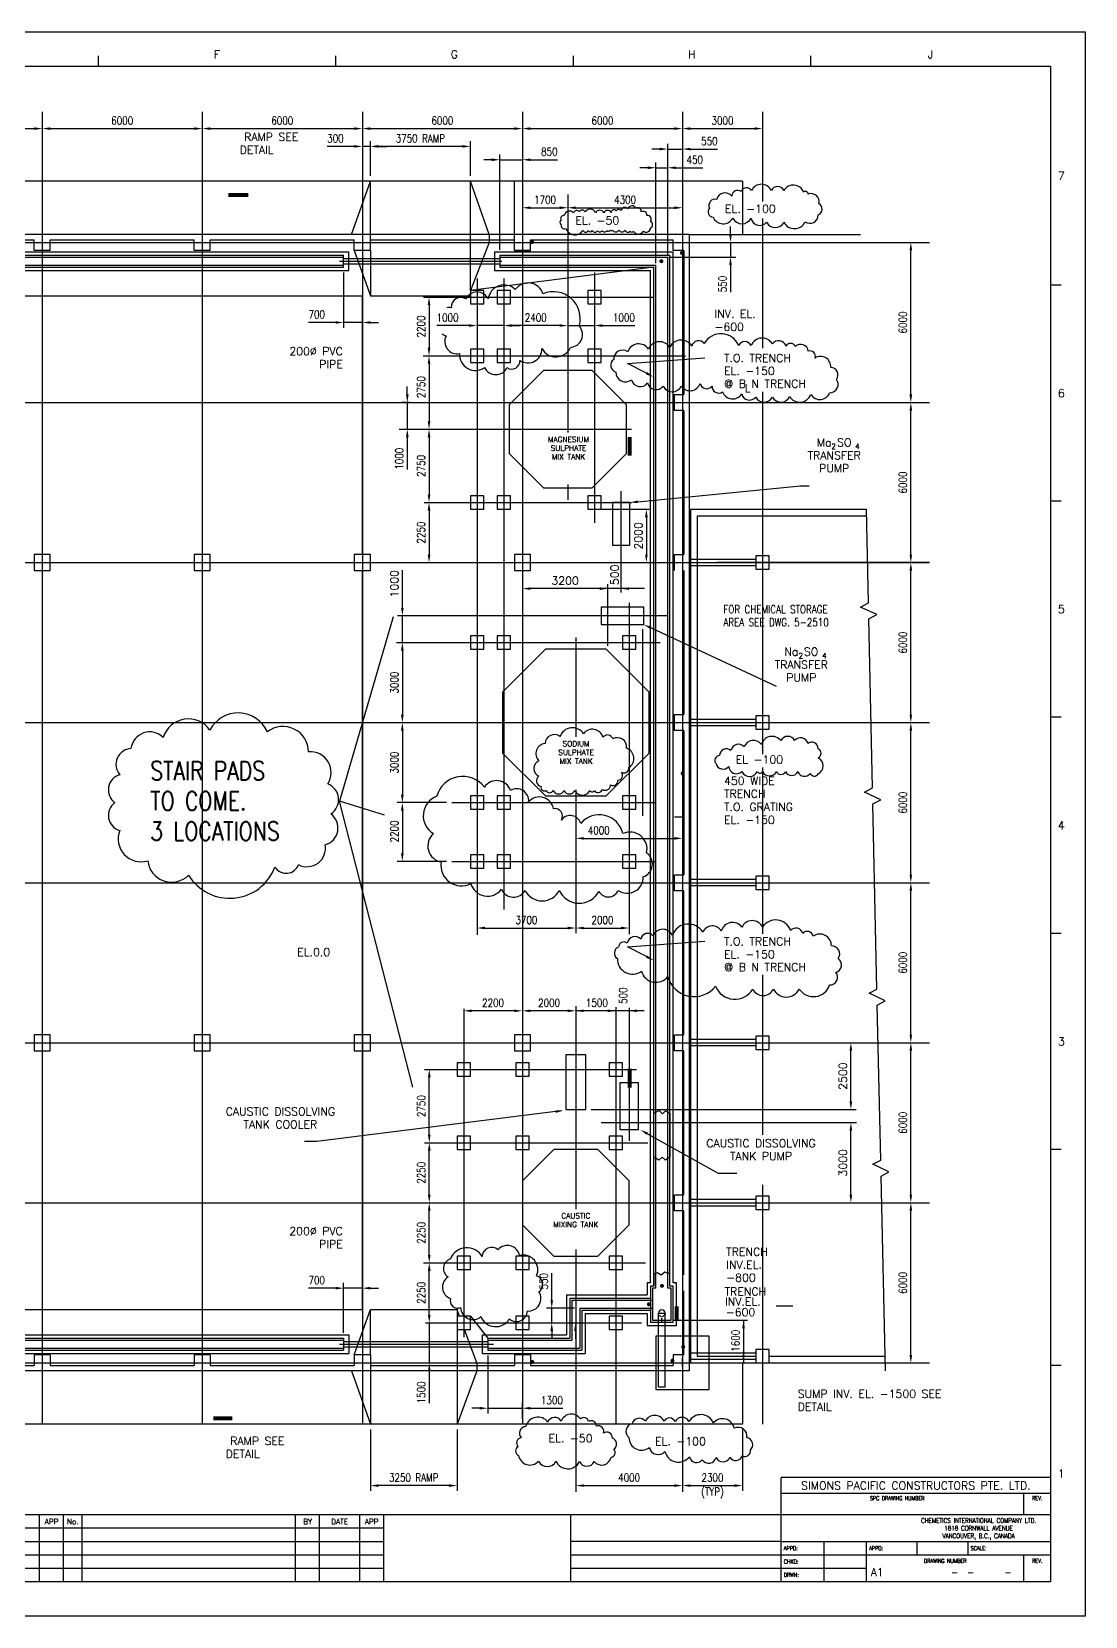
# Model space of a CAD drawing. Extents: x 0 to 84100, y 0 to 59400.
# Drawn here: x 44606 to 84100, y 0 to 59400 of the extents above; entities that cross this region are included whole.
import ezdxf
from ezdxf.enums import TextEntityAlignment as Align

# ---------------------------------------------------------------- set-up
doc = ezdxf.new("R2010")
doc.units = 0
doc.header["$LTSCALE"] = 2500
for name, pattern in [('CENTER2', [0]), ('DIVIDE2', [0]), ('HIDDEN', [0]), ('HIDDEN2', [0])]:
    doc.linetypes.add(name, pattern=pattern)
for name, color, linetype in [('BORDER', 7, 'CONTINUOUS'), ('CLINE', 7, 'CENTER2'), ('CONC', 1, 'CONTINUOUS'), ('CUTLINE', 7, 'CONTINUOUS'), ('DIM', 6, 'CONTINUOUS'), ('HATCH', 7, 'CONTINUOUS'), ('SLOPES', 241, 'CONTINUOUS'), ('STREAMS', 7, 'CONTINUOUS'), ('TEXT', 7, 'CONTINUOUS'), ('TEXTM', 1, 'CONTINUOUS')]:
    doc.layers.add(name, color=color, linetype=linetype)
doc.styles.get("Standard").update_dxf_attribs({"font": 'romans', "width": 0.8})

msp = doc.modelspace()

# ---------------------------------------------------------------- linework, layer by layer
at = {"layer": 'BORDER', "color": 0}
for p, q in [((47100, 58500), (47100, 58100)), ((56000, 58500), (56000, 58100)), ((64900, 58500), (64900, 58100)), ((73800, 58500), (73800, 58100)), ((82800, 58100), (2600, 58100)), ((82800, 58100), (82800, 1300)), ((83200, 49900), (82800, 49900)), ((83200, 41800), (82800, 41800)), ((83200, 33700), (82800, 33700)), ((83200, 25600), (82800, 25600)), ((83200, 17500), (82800, 17500)), ((83200, 9400), (82800, 9400)), ((72700, 1300), (72700, 5200)), ((82800, 5200), (72700, 5200)), ((82800, 4600), (72700, 4600)), ((81800, 3800), (81800, 4600)), ((82800, 3800), (2600, 3800)), ((44900, 1300), (44900, 3800)), ((45800, 1300), (45800, 3800)), ((46500, 1300), (46500, 3800)), ((54500, 1300), (54500, 3800)), ((55400, 1300), (55400, 3800)), ((56900, 1300), (56900, 3800)), ((57800, 1300), (57800, 3800)), ((64800, 3800), (64800, 1300)), ((57800, 3300), (2600, 3300)), ((2600, 2800), (57800, 2800)), ((72700, 2800), (64800, 2800)), ((72700, 2800), (82800, 2800)), ((74300, 2800), (74300, 1300)), ((75900, 2300), (75900, 2800)), ((77800, 2300), (77800, 2800)), ((79700, 2800), (79700, 2300)), ((2600, 2300), (57800, 2300)), ((2600, 1800), (57800, 1800)), ((64800, 2300), (75900, 2300)), ((64800, 1800), (75900, 1800)), ((75900, 2300), (82800, 2300)), ((75900, 1300), (75900, 2300)), ((81800, 1300), (81800, 2300)), ((2600, 1300), (82800, 1300))]:
    msp.add_line(p, q, dxfattribs=at)
at = {"layer": 'CLINE', "color": 0}
for p, q in [((45000, 56400), (45000, 7200)), ((51000, 56400), (51000, 7200)), ((57000, 56400), (57000, 7200)), ((63000, 56400), (63000, 7200)), ((69000, 56400), (69000, 4671)), ((72000, 56400), (72000, 53030)), ((64700, 53297), (64700, 44374)), ((72000, 52394), (72000, 47534)), ((4200, 51500), (78262, 51500)), ((56140, 50800), (62232, 50800)), ((61300, 50147), (61300, 25550)), ((62300, 50147), (62300, 26491)), ((65700, 50372), (65700, 40987)), ((59298, 49450), (67889, 49450)), ((59275, 47250), (69110, 47250)), ((72000, 45902), (72000, 32318)), ((4200, 45500), (71300, 45500)), ((67231, 45500), (78262, 45500)), ((58383, 44500), (67090, 44500)), ((64700, 42428), (64700, 41847)), ((66700, 38372), (66700, 42178)), ((59318, 41750), (67090, 41750)), ((65580, 41500), (67750, 41500)), ((4200, 39500), (78262, 39500)), ((66200, 36380), (66200, 38690)), ((68417, 37500), (58312, 37500)), ((67000, 37987), (67000, 25576)), ((67500, 37000), (67500, 30000)), ((58279, 36500), (68167, 36500)), ((65000, 36688), (65000, 32973)), ((4200, 33500), (78262, 33500)), ((72000, 31822), (72000, 25583)), ((65000, 30986), (65000, 25602)), ((60354, 30500), (67991, 30500)), ((60354, 28300), (67991, 28300)), ((4200, 27500), (78262, 27500)), ((72000, 24043), (72000, 18050)), ((60800, 22766), (60800, 10462)), ((65000, 22873), (65000, 15257)), ((66500, 22835), (66500, 9960)), ((67000, 22814), (67000, 17822)), ((4200, 21500), (78262, 21500)), ((59327, 20500), (67279, 20500)), ((75522, 18500), (65950, 18500)), ((59325, 17750), (67705, 17750)), ((72000, 16177), (72000, 7200)), ((4200, 15500), (78262, 15500)), ((66500, 14348), (66500, 7200)), ((65000, 13751), (65000, 4671)), ((59294, 13250), (67613, 13250)), ((65788, 13250), (67204, 13250)), ((68077, 11365), (68374, 11365)), ((59362, 11000), (67460, 11000)), ((56142, 10200), (61917, 10200)), ((69000, 9363), (69000, 9674)), ((4200, 9500), (78262, 9500))]:
    msp.add_line(p, q, dxfattribs=at)
at = {"layer": 'CLINE', "color": 0, "linetype": 'HIDDEN'}
for p, q in [((56300, 50900), (62150, 50900)), ((56300, 50700), (62150, 50700)), ((56300, 10300), (61700, 10300)), ((56300, 10100), (61700, 10100))]:
    msp.add_line(p, q, dxfattribs=at)
msp.add_lwpolyline([(68000, 10500), (68000, 8500), (70000, 8500), (70000, 10500)], close=True, dxfattribs=at)
at = {"layer": 'CLINE', "color": 0}
for start, end in [(0, 180), (209.81122, 259.62984), (281.76538, 339.47732)]:
    msp.add_arc((68225, 11365), 125, start, end, dxfattribs=at)
at = {"layer": 'CONC', "color": 0}
for p, q in [((71250, 53800), (6700, 53800)), ((56594, 51800), (57300, 53800)), ((57300, 51200), (57300, 53800)), ((61050, 49700), (61050, 53800)), ((61756, 51800), (61050, 53800)), ((62700, 51200), (62700, 53800)), ((71250, 53800), (71250, 51800)), ((69250, 51800), (8700, 51800)), ((61756, 51800), (61756, 51500)), ((69250, 51800), (69250, 9200)), ((69250, 51800), (75670, 51800)), ((39300, 51600), (44700, 51600)), ((44700, 51200), (44700, 51600)), ((45300, 51200), (44700, 51200)), ((45300, 51600), (50700, 51600)), ((45300, 51200), (45300, 51600)), ((50700, 51200), (50700, 51600)), ((51300, 51200), (50700, 51200)), ((51300, 51600), (56700, 51600)), ((51300, 51200), (51300, 51600)), ((56700, 51200), (56700, 51600)), ((57300, 51200), (56700, 51200)), ((56700, 51200), (57300, 49500)), ((57300, 51200), (57300, 49500)), ((61756, 51500), (61050, 49700)), ((61756, 51600), (62700, 51600)), ((63300, 51200), (62700, 51200)), ((62700, 51200), (63300, 51200)), ((63300, 51600), (68650, 51600)), ((63300, 51200), (63300, 51600)), ((68650, 51200), (68650, 51600)), ((68650, 51200), (68650, 51600)), ((69050, 51200), (68650, 51200)), ((69050, 51200), (68650, 51200)), ((69050, 51200), (69050, 45800)), ((9475, 51025), (56300, 51025)), ((9550, 50950), (56300, 50950)), ((9850, 50650), (56300, 50650)), ((9925, 50575), (56300, 50575)), ((56300, 50575), (56300, 51025)), ((62150, 51025), (62150, 50575)), ((62150, 51025), (68525, 51025)), ((62150, 50950), (68450, 50950)), ((62150, 50650), (68000, 50650)), ((62150, 50575), (67925, 50575)), ((67925, 12375), (67925, 50575)), ((68000, 12300), (68000, 50650)), ((68450, 12300), (68450, 50950)), ((68525, 12375), (68525, 51025)), ((57300, 49500), (61050, 49500)), ((68700, 45800), (69050, 45800)), ((68700, 45200), (68700, 45800)), ((69050, 45200), (68700, 45200)), ((69050, 45200), (69050, 39800)), ((66375, 41750), (66375, 40150)), ((67025, 41750), (66375, 41750)), ((67025, 40150), (67025, 41750)), ((66375, 40150), (67025, 40150)), ((68700, 39800), (69050, 39800)), ((68700, 39200), (68700, 39800)), ((69050, 39200), (69050, 33800)), ((67550, 37825), (65950, 37825)), ((65950, 37825), (65950, 37175)), ((67550, 37175), (67550, 37825)), ((65950, 37175), (67550, 37175)), ((63861, 36250), (62250, 34639)), ((66139, 36250), (63861, 36250)), ((67750, 34639), (66139, 36250)), ((62250, 34639), (62250, 32361)), ((67750, 32361), (67750, 34639)), ((68700, 33800), (69050, 33800)), ((68700, 33200), (68700, 33800)), ((69050, 33200), (68700, 33200)), ((69050, 33200), (69050, 27800)), ((62250, 32361), (63861, 30750)), ((66139, 30750), (67750, 32361)), ((63861, 30750), (66139, 30750)), ((69050, 29962), (68700, 29962)), ((68700, 27800), (69050, 27800)), ((68700, 27200), (68700, 27800)), ((69050, 27200), (68700, 27200)), ((69050, 21800), (69050, 27200)), ((68700, 21800), (69050, 21800)), ((68700, 21200), (68700, 21800)), ((62700, 21200), (63300, 21200)), ((64625, 21050), (64625, 19000)), ((65375, 21050), (64625, 21050)), ((65375, 19000), (65375, 21050)), ((69050, 21200), (68700, 21200)), ((69050, 15800), (69050, 21200)), ((66650, 20000), (66650, 18250)), ((67350, 20000), (66650, 20000)), ((67350, 18250), (67350, 20000)), ((64625, 19000), (65375, 19000)), ((66650, 18250), (67350, 18250)), ((68700, 15800), (69050, 15800)), ((68700, 15200), (68700, 15800)), ((69050, 15200), (68700, 15200)), ((69050, 12800), (69050, 15200)), ((64775, 11925), (67800, 11925)), ((64775, 11925), (64775, 10425)), ((69050, 9800), (69050, 12200)), ((56700, 9800), (57300, 11500)), ((57300, 9800), (57300, 11500)), ((57300, 11500), (60550, 11500)), ((60550, 11500), (60550, 7200)), ((60642, 11250), (60550, 11500)), ((64850, 11850), (67875, 11850)), ((64850, 11850), (64850, 10350)), ((65150, 11550), (67875, 11550)), ((65150, 11550), (65150, 10050)), ((65225, 11475), (67800, 11475)), ((65225, 11475), (65225, 9975)), ((73134, 11631), (72508, 11631)), ((61286, 9500), (60826, 10750)), ((9850, 10350), (56300, 10350)), ((9925, 10425), (56300, 10425)), ((56300, 10425), (56300, 9975)), ((61700, 10425), (61700, 9975)), ((61700, 10425), (64775, 10425)), ((61700, 10350), (64850, 10350)), ((9475, 9975), (56300, 9975)), ((9550, 10050), (56300, 10050)), ((45300, 9800), (44700, 9800)), ((44700, 9800), (44700, 9400)), ((45300, 9800), (45300, 9400)), ((51300, 9800), (50700, 9800)), ((50700, 9800), (50700, 9400)), ((51300, 9800), (51300, 9400)), ((57300, 9800), (56700, 9800)), ((56700, 9800), (56700, 9400)), ((57300, 9800), (57300, 7200)), ((57300, 9800), (57300, 7200)), ((61700, 10050), (65150, 10050)), ((61700, 9975), (65225, 9975)), ((63300, 9800), (62700, 9800)), ((62700, 9800), (62700, 9400)), ((63300, 9800), (63300, 9400)), ((68650, 9800), (68650, 9400)), ((69050, 9800), (68650, 9800)), ((69050, 9800), (68650, 9800)), ((68650, 9800), (68650, 9400)), ((69250, 9200), (8700, 9200)), ((39300, 9400), (44700, 9400)), ((45300, 9400), (50700, 9400)), ((51300, 9400), (56700, 9400)), ((56594, 9200), (57300, 7200)), ((60550, 9400), (62700, 9400)), ((61286, 9200), (60550, 7200)), ((61286, 9500), (61286, 9198)), ((63300, 9500), (63528, 9500)), ((63300, 9400), (68650, 9400)), ((71250, 9500), (71250, 7200)), ((71250, 7200), (6700, 7200))]:
    msp.add_line(p, q, dxfattribs=at)
at = {"layer": 'CONC', "color": 0, "linetype": 'HIDDEN'}
for p, q in [((9350, 51150), (56500, 51150)), ((56500, 50450), (56500, 51150)), ((57300, 51600), (62700, 51600)), ((61950, 51150), (61950, 50450)), ((61950, 51150), (68650, 51150)), ((10050, 50450), (56500, 50450)), ((61950, 50450), (67800, 50450)), ((64650, 12050), (67675, 12050)), ((64650, 12050), (64650, 10550)), ((65350, 11350), (67675, 11350)), ((65350, 11350), (65350, 9850)), ((10050, 10550), (56500, 10550)), ((56500, 10550), (56500, 9850)), ((61500, 9850), (61500, 10550)), ((61500, 10550), (64650, 10550)), ((9350, 9850), (56500, 9850)), ((61500, 9850), (65350, 9850)), ((57300, 9400), (62700, 9400))]:
    msp.add_line(p, q, dxfattribs=at)
at = {"layer": 'CONC', "color": 0, "linetype": 'HIDDEN2'}
for p, q in [((68650, 12500), (68650, 51150)), ((67800, 12500), (67800, 50450))]:
    msp.add_line(p, q, dxfattribs=at)
at = {"layer": 'CONC', "color": 0, "linetype": 'DIVIDE2'}
for p, q in [((69300, 41500), (75896, 41500)), ((69300, 41500), (69300, 9500)), ((69550, 41250), (75901, 41250)), ((69550, 41250), (69550, 9750)), ((69550, 9750), (71750, 9750)), ((72250, 9750), (76605, 9750)), ((69300, 9500), (76605, 9500))]:
    msp.add_line(p, q, dxfattribs=at)
at = {"layer": 'CONC', "color": 0}
for points in [[(61050, 49700), (61050, 49200), (61550, 49200), (61550, 49700)], [(62050, 49700), (62050, 49200), (62550, 49200), (62550, 49700)], [(65450, 49700), (65450, 49200), (65950, 49200), (65950, 49700)], [(61050, 47500), (61050, 47000), (61550, 47000), (61550, 47500)], [(62050, 47500), (62050, 47000), (62550, 47000), (62550, 47500)], [(65450, 47500), (65450, 47000), (65950, 47000), (65950, 47500)], [(63789, 46700), (62500, 45411), (62500, 43589), (63789, 42300), (65611, 42300), (66900, 43589), (66900, 45411), (65611, 46700)], [(61050, 42000), (61050, 41500), (61550, 41500), (61550, 42000)], [(62050, 42000), (62050, 41500), (62550, 41500), (62550, 42000)], [(65450, 42000), (65450, 41500), (65950, 41500), (65950, 42000)], [(44700, 39800), (44700, 39200), (45300, 39200), (45300, 39800)], [(50700, 39800), (50700, 39200), (51300, 39200), (51300, 39800)], [(56700, 39800), (56700, 39200), (57300, 39200), (57300, 39800)], [(62700, 39800), (62700, 39200), (63300, 39200), (63300, 39800)], [(61050, 36750), (61050, 36250), (61550, 36250), (61550, 36750)], [(62050, 36750), (62050, 36250), (62550, 36250), (62550, 36750)], [(66750, 36750), (66750, 36250), (67250, 36250), (67250, 36750)], [(61050, 30750), (61050, 30250), (61550, 30250), (61550, 30750)], [(62050, 30750), (62050, 30250), (62550, 30250), (62550, 30750)], [(66750, 30750), (66750, 30250), (67250, 30250), (67250, 30750)], [(61050, 28550), (61050, 28050), (61550, 28050), (61550, 28550)], [(62050, 28550), (62050, 28050), (62550, 28050), (62550, 28550)], [(66750, 28550), (66750, 28050), (67250, 28050), (67250, 28550)], [(44700, 21800), (44700, 21200), (45300, 21200), (45300, 21800)], [(50700, 21800), (50700, 21200), (51300, 21200), (51300, 21800)], [(56700, 21800), (56700, 21200), (57300, 21200), (57300, 21800)], [(62700, 21800), (62700, 21200), (63300, 21200), (63300, 21800)], [(60550, 20750), (60550, 20250), (61050, 20250), (61050, 20750)], [(62750, 20750), (62750, 20250), (63250, 20250), (63250, 20750)], [(66250, 20750), (66250, 20250), (66750, 20250), (66750, 20750)], [(60550, 18000), (60550, 17500), (61050, 17500), (61050, 18000)], [(62750, 18000), (62750, 17500), (63250, 17500), (63250, 18000)], [(66250, 18000), (66250, 17500), (66750, 17500), (66750, 18000)], [(64172, 17500), (63000, 16328), (63000, 14672), (64172, 13500), (65828, 13500), (67000, 14672), (67000, 16328), (65828, 17500)], [(60550, 13500), (60550, 13000), (61050, 13000), (61050, 13500)], [(62750, 13500), (62750, 13000), (63250, 13000), (63250, 13500)], [(66250, 13500), (66250, 13000), (66750, 13000), (66750, 13500)], [(60550, 11250), (60550, 10750), (61050, 10750), (61050, 11250)], [(62750, 11250), (62750, 10750), (63250, 10750), (63250, 11250)], [(66250, 11250), (66250, 10750), (66750, 10750), (66750, 11250)]]:
    msp.add_lwpolyline(points, close=True, dxfattribs=at)
for points in [[(76605, 9200), (76444, 16501), (76444, 16501), (76741, 16658), (76135, 16945), (76431, 17101), (76431, 17101), (76304, 22912), (76304, 22912), (76600, 23069), (75994, 23355), (76291, 23512), (76291, 23512), (76138, 30455), (76138, 30455), (76435, 30612), (75828, 30899), (76125, 31055), (76125, 31055), (75986, 37390), (75986, 37390), (76283, 37547), (75676, 37834), (75973, 37990), (75973, 37990), (75896, 41500)], [(67800, 11025), (68650, 11025), (68650, 12375), (68525, 12375)], [(67925, 12375), (67800, 12375), (67800, 11925)], [(67875, 11100), (68575, 11100), (68575, 12300), (68450, 12300)], [(68000, 12300), (67875, 12300), (67875, 11100)], [(67800, 11475), (67800, 11025)]]:
    msp.add_lwpolyline(points, dxfattribs=at)
at = {"layer": 'CONC', "color": 0, "linetype": 'DIVIDE2'}
for points in [[(71750, 39750), (71750, 39250), (72250, 39250), (72250, 39750)], [(71750, 33750), (71750, 33250), (72250, 33250), (72250, 33750)], [(71750, 27750), (71750, 27250), (72250, 27250), (72250, 27750)], [(71750, 21750), (71750, 21250), (72250, 21250), (72250, 21750)], [(71750, 15750), (71750, 15250), (72250, 15250), (72250, 15750)], [(71750, 10000), (71750, 9500), (72250, 9500), (72250, 10000)]]:
    msp.add_lwpolyline(points, close=True, dxfattribs=at)
at = {"layer": 'CONC', "color": 0, "linetype": 'HIDDEN2'}
for points in [[(67675, 10900), (68775, 10900), (68775, 12500), (68650, 12500)], [(67800, 12500), (67675, 12500), (67675, 12050)], [(67675, 11350), (67675, 10900)]]:
    msp.add_lwpolyline(points, dxfattribs=at)
at = {"layer": 'CUTLINE', "color": 0}
msp.add_lwpolyline([(0, 0), (0, 59400), (84100, 59400), (84100, 0)], close=True, dxfattribs=at)
msp.add_lwpolyline([(0, 0), (0, 59400), (84100, 59400), (84100, 0)], close=True, dxfattribs=at)
at = {"layer": 'DIM', "color": 0}
for p, q in [((39300, 55767), (44700, 55767)), ((45300, 55767), (50700, 55767)), ((51300, 55767), (56700, 55767)), ((57300, 55767), (62700, 55767)), ((57300, 54000), (57300, 55300)), ((57300, 54000), (57300, 55300)), ((61050, 54000), (61050, 55300)), ((63300, 55767), (68700, 55767)), ((69300, 55767), (71700, 55767)), ((56400, 55100), (55683, 55100)), ((56700, 55100), (56400, 55100)), ((57300, 55100), (57000, 55100)), ((60750, 55100), (57600, 55100)), ((57600, 55100), (57900, 55100)), ((62150, 51225), (62150, 54800)), ((68150, 55000), (67850, 55000)), ((68450, 51380), (68450, 55200)), ((68450, 55000), (69000, 55000)), ((69300, 55000), (69600, 55000)), ((69600, 55000), (70317, 55000)), ((61850, 54600), (61550, 54600)), ((62150, 54600), (63000, 54600)), ((63300, 54600), (63600, 54600)), ((63600, 54600), (64317, 54600)), ((67700, 54300), (67400, 54300)), ((68000, 50729), (68000, 54500)), ((68000, 54300), (68450, 54300)), ((68450, 51004), (68450, 54500)), ((68750, 54300), (69050, 54300)), ((69050, 54300), (69767, 54300)), ((63300, 52800), (64400, 52800)), ((65000, 52800), (68700, 52800)), ((70800, 51800), (70800, 52100)), ((70800, 51500), (70800, 50950)), ((77560, 45800), (77560, 51200)), ((68484, 50950), (71000, 50950)), ((70800, 50650), (70800, 50350)), ((56300, 50375), (56300, 48300)), ((70800, 50350), (70800, 49633)), ((59500, 49150), (59500, 47550)), ((55700, 48500), (54983, 48500)), ((56000, 48500), (55700, 48500)), ((57000, 48500), (56300, 48500)), ((57300, 48500), (57600, 48500)), ((60700, 48384), (59789, 48384)), ((61000, 48384), (60700, 48384)), ((62300, 48384), (61300, 48384)), ((64400, 48384), (62600, 48384)), ((62600, 48384), (62900, 48384)), ((64400, 48384), (64100, 48384)), ((64700, 48384), (65700, 48384)), ((66000, 48384), (66300, 48384)), ((66300, 48384), (67211, 48384)), ((59500, 46950), (59500, 44800)), ((66936, 46962), (69840, 47173)), ((67650, 46597), (66936, 46962)), ((58686, 45800), (58686, 46100)), ((58776, 45500), (58486, 45500)), ((58686, 45500), (58686, 44500)), ((77560, 39800), (77560, 45200)), ((58686, 44200), (58686, 43900)), ((59500, 44200), (59500, 42050)), ((58686, 43900), (58686, 42989)), ((67324, 41780), (73420, 42379)), ((73420, 42379), (73746, 42379)), ((59500, 41450), (59500, 39800)), ((67647, 41200), (67647, 39800)), ((58500, 38100), (58500, 39214)), ((77560, 33800), (77560, 39200)), ((58500, 37800), (58500, 38100)), ((67571, 38523), (63300, 38523)), ((58500, 36500), (58500, 37500)), ((58500, 36200), (58500, 33800)), ((58500, 36200), (58500, 35900)), ((58500, 33200), (58500, 30800)), ((77560, 27800), (77560, 33200)), ((59954, 30500), (58300, 30500)), ((60154, 30500), (58300, 30500)), ((58500, 30200), (58500, 28600)), ((65300, 29162), (68700, 29162)), ((60154, 28300), (58300, 28300)), ((77560, 21800), (77560, 27200)), ((61600, 25801), (64700, 25801)), ((65300, 25801), (66700, 25801)), ((66936, 25093), (69840, 25304)), ((67650, 24727), (66936, 25093)), ((62700, 22697), (61100, 22697)), ((64700, 22697), (63300, 22697)), ((64400, 22697), (63489, 22697)), ((64700, 22697), (64400, 22697)), ((67568, 22697), (65000, 22697)), ((75313, 19300), (75313, 21200)), ((77560, 15800), (77560, 21200)), ((59509, 18050), (59509, 20200)), ((64248, 18921), (55297, 17797)), ((65575, 19000), (75513, 19000)), ((67686, 18089), (70339, 16616)), ((75313, 15800), (75313, 18200)), ((55297, 17797), (54827, 17797)), ((59509, 15800), (59509, 17450)), ((70339, 16616), (71039, 16616)), ((59509, 13550), (59509, 15200)), ((77560, 9800), (77560, 15200)), ((56300, 10625), (56300, 12500)), ((59509, 11300), (59509, 12950)), ((64100, 12150), (64100, 12867)), ((55700, 12300), (54983, 12300)), ((56000, 12300), (55700, 12300)), ((57000, 12300), (56300, 12300)), ((57300, 12300), (57600, 12300)), ((64100, 11850), (64100, 12150)), ((59509, 11300), (59509, 11600)), ((64950, 11550), (63900, 11550)), ((64100, 11000), (64100, 11550)), ((59509, 11000), (59509, 9500)), ((59562, 11000), (59709, 11000)), ((64100, 10700), (64100, 10400)), ((64989, 10700), (64989, 10400)), ((68225, 11025), (68225, 11185)), ((68640, 11100), (71438, 11100)), ((71288, 11100), (71288, 9500)), ((61700, 9775), (61700, 7600)), ((59509, 9200), (59509, 8900)), ((59509, 8900), (59509, 7989)), ((68100, 8600), (68350, 8600)), ((61400, 7800), (61100, 7800)), ((61700, 7800), (63000, 7800)), ((63000, 7400), (63000, 8000)), ((63300, 7800), (63600, 7800)), ((63600, 7800), (64511, 7800)), ((57300, 7000), (57300, 4700)), ((60550, 7000), (60550, 4700)), ((71250, 7000), (71250, 4700)), ((60250, 4900), (57600, 4900)), ((65300, 4900), (68700, 4900)), ((69300, 4900), (70950, 4900))]:
    msp.add_line(p, q, dxfattribs=at)
at = {"layer": 'DIM', "color": 0, "linetype": 'HIDDEN'}
for p, q in [((68100, 8600), (68100, 11365)), ((68350, 8600), (68350, 11356))]:
    msp.add_line(p, q, dxfattribs=at)
at = {"layer": 'DIM', "color": 0}
for points in [[(57281, 52492, 0, 100, 0), (57106, 52736, 0, 0, 0), (55224, 55354, 0, 0, 0.334127), (54902, 55455, 0, 0, -0.172766)], [(63395, 51537, 75, 75, 1), (63333, 51494, 75, 75, 1), (63395, 51537, 0, 0, 0), (64548, 52354, 0, 0, -0.318188), (64877, 52354, 0, 0, 4.424649)], [(68997, 51140, 75, 75, 1), (68966, 51072, 75, 75, 1), (68997, 51140, 0, 0, 0), (69669, 52600, 0, 0, 0), (70235, 52755, 0, 0, 0), (70535, 52755, 0, 0, 0)], [(53170, 50800, 0, 100, 0), (52870, 50800, 0, 0, 0), (52458, 50800, 0, 0, 0), (52158, 50800, 0, 0, 0)], [(58446, 50697, 0, 100, 0), (58382, 50404, 0, 0, 0), (57857, 48012, 0, 0, -0.499388), (56569, 47423, 0, 0, 0.254108)], [(60193, 50800, 0, 100, 0), (59893, 50800, 0, 0, 0), (59481, 50800, 0, 0, 0), (59181, 50800, 0, 0, 0)], [(67743, 50800, 0, 100, 0), (67443, 50800, 0, 0, 0), (67031, 50800, 0, 0, 0), (66731, 50800, 0, 0, 0)], [(68230, 50766, 75, 75, 1), (68186, 50826, 75, 75, 1), (68230, 50766, 0, 0, 0), (69577, 48962, 0, 0, 0.265802), (69901, 48821, 0, 0, 18.229509)], [(68225, 49244, 0, 100, 0), (68225, 49544, 0, 0, 0), (68225, 50114, 0, 0, 0)], [(68483, 46469, 0, 100, 0), (68749, 46607, 0, 0, 0), (69840, 47173, 0, 0, 0), (70373, 47173, 0, 0, 0)], [(60823, 46632, 0, 100, 0), (60739, 46344, 0, 0, 0), (59725, 42864, 0, 0, 0)], [(68225, 42052, 0, 100, 0), (68225, 42352, 0, 0, 0), (68225, 42922, 0, 0, 0)], [(69044, 31613, 75, 75, 1), (68975, 31582, 75, 75, 1), (69044, 31613, 0, 0, 0), (70154, 32116, 0, 0, 0), (70398, 32116, 0, 0, 0), (70698, 32116, 0, 0, 0)], [(68225, 30556, 0, 100, 0), (68225, 30856, 0, 0, 0), (68225, 31426, 0, 0, 0)], [(68519, 30082, 0, 100, 0), (68753, 30270, 0, 0, 0), (69892, 31180, 0, 0, -0.159282), (70258, 31318, 0, 0, 46.792853)], [(59236, 29594, 0, 100, 0), (58950, 29683, 0, 0, 0), (58766, 29740, 0, 0, 0)], [(68483, 24599, 0, 100, 0), (68749, 24738, 0, 0, 0), (69840, 25304, 0, 0, 0), (70373, 25304, 0, 0, 0)], [(56986, 24861, 0, 100, 0), (56686, 24861, 0, 0, 0), (56337, 24861, 0, 0, 0), (56037, 24861, 0, 0, 0)], [(68225, 19938, 0, 100, 0), (68225, 20238, 0, 0, 0), (68225, 20808, 0, 0, 0)], [(60299, 14335, 0, 100, 0), (60225, 14626, 0, 0, 0), (59740, 16516, 0, 0, 0)], [(58623, 10293, 0, 100, 0), (58533, 10580, 0, 0, 0), (57477, 13966, 0, 0, 0.415553), (56568, 14440, 0, 0, -1.366005)], [(68225, 13707, 0, 100, 0), (68225, 14007, 0, 0, 0), (68225, 14577, 0, 0, 0)], [(68263, 12409, 75, 75, 1), (68201, 12367, 75, 75, 1), (68263, 12409, 0, 0, 0), (69956, 13573, 0, 0, -0.185407), (70341, 13665, 0, 0, 1.140618)], [(67777, 11700, 75, 75, 1), (67702, 11691, 75, 75, 1), (67777, 11700, 0, 0, 0), (70203, 11973, 0, 0, 0.211536), (70572, 12157, 0, 0, 0)], [(67333, 11694, 0, 100, 0), (67033, 11694, 0, 0, 0), (66421, 11694, 0, 0, 0), (66121, 11694, 0, 0, 0)], [(68570, 10996, 0, 100, 0), (68820, 10830, 0, 0, 0), (72481, 8404, 0, 0, 0.237251), (73021, 8339, 0, 0, -4.485557)], [(53720, 10201, 0, 100, 0), (53420, 10201, 0, 0, 0), (52808, 10201, 0, 0, 0), (52508, 10201, 0, 0, 0)], [(59689, 10201, 0, 100, 0), (59389, 10201, 0, 0, 0), (58778, 10201, 0, 0, 0), (58478, 10201, 0, 0, 0)], [(69022, 10061, 75, 75, 1), (69031, 10135, 75, 75, 1), (69022, 10061, 0, 0, 0), (68726, 7847, 0, 0, -0.247246), (68359, 7330, 0, 0, -0.045971), (67559, 7014, 0, 0, -2.558078)], [(68225, 9622, 0, 100, 0), (68225, 9922, 0, 0, 0), (68225, 10492, 0, 0, 0)], [(63403, 9508, 75, 75, 1), (63343, 9553, 75, 75, 1), (63403, 9508, 0, 0, 0), (66041, 7530, 0, 0, -0.461672), (66091, 6730, 0, 0, -0.814005)], [(68612, 9546, 75, 75, 1), (68640, 9616, 75, 75, 1), (68612, 9546, 0, 0, 0), (67559, 6980, 0, 0, 0.531866), (67826, 6580, 0, 0, -0.177736)], [(57310, 8130, 0, 100, 0), (57124, 7893, 0, 0, 0), (55472, 5785, 0, 0, -0.41205), (54891, 5712, 0, 0, -2.931955)]]:
    msp.add_lwpolyline(points, format="xyseb", dxfattribs=at)
for points in [[(58151, 37465), (56138, 30557)], [(57829, 30031), (56138, 30557)], [(58889, 19834), (56138, 30557)]]:
    msp.add_lwpolyline(points, dxfattribs=at)
for points in [[(44700, 55817), (44700, 55717), (45000, 55767)], [(45300, 55817), (45300, 55717), (45000, 55767)], [(50700, 55817), (50700, 55717), (51000, 55767)], [(51300, 55817), (51300, 55717), (51000, 55767)], [(56700, 55817), (56700, 55717), (57000, 55767)], [(57300, 55817), (57300, 55717), (57000, 55767)], [(62700, 55817), (62700, 55717), (63000, 55767)], [(63300, 55817), (63300, 55717), (63000, 55767)], [(68700, 55817), (68700, 55717), (69000, 55767)], [(69300, 55817), (69300, 55717), (69000, 55767)], [(71700, 55817), (71700, 55717), (72000, 55767)], [(56700, 55150), (56700, 55050), (57000, 55100)], [(57600, 55150), (57600, 55050), (57300, 55100)], [(57600, 55150), (57600, 55050), (57300, 55100)], [(60750, 55150), (60750, 55050), (61050, 55100)], [(61850, 54650), (61850, 54550), (62150, 54600)], [(63300, 54650), (63300, 54550), (63000, 54600)], [(68150, 55050), (68150, 54950), (68450, 55000)], [(69300, 55050), (69300, 54950), (69000, 55000)], [(67700, 54350), (67700, 54250), (68000, 54300)], [(68750, 54350), (68750, 54250), (68450, 54300)], [(63300, 52850), (63300, 52750), (63000, 52800)], [(64400, 52850), (64400, 52750), (64700, 52800)], [(65000, 52850), (65000, 52750), (64700, 52800)], [(68700, 52850), (68700, 52750), (69000, 52800)], [(70750, 51800), (70850, 51800), (70800, 51500)], [(77510, 51200), (77610, 51200), (77560, 51500)], [(70750, 50650), (70850, 50650), (70800, 50950)], [(59450, 49150), (59550, 49150), (59500, 49450)], [(56000, 48550), (56000, 48450), (56300, 48500)], [(57300, 48550), (57300, 48450), (57000, 48500)], [(61000, 48434), (61000, 48334), (61300, 48384)], [(62600, 48434), (62600, 48334), (62300, 48384)], [(62600, 48434), (62600, 48334), (62300, 48384)], [(64400, 48434), (64400, 48334), (64700, 48384)], [(64400, 48434), (64400, 48334), (64700, 48384)], [(64400, 48434), (64400, 48334), (64700, 48384)], [(66000, 48434), (66000, 48334), (65700, 48384)], [(59450, 47550), (59550, 47550), (59500, 47250)], [(59450, 46950), (59550, 46950), (59500, 47250)], [(67673, 46641), (67627, 46552), (67917, 46460)], [(58636, 45800), (58736, 45800), (58686, 45500)], [(77510, 45800), (77610, 45800), (77560, 45500)], [(77510, 45200), (77610, 45200), (77560, 45500)], [(59450, 44800), (59550, 44800), (59500, 44500)], [(58636, 44200), (58736, 44200), (58686, 44500)], [(59450, 44200), (59550, 44200), (59500, 44500)], [(59450, 42050), (59550, 42050), (59500, 41750)], [(59450, 41450), (59550, 41450), (59500, 41750)], [(67328, 41730), (67319, 41829), (67025, 41750)], [(67597, 41200), (67697, 41200), (67647, 41500)], [(59450, 39800), (59550, 39800), (59500, 39500)], [(67597, 39800), (67697, 39800), (67647, 39500)], [(77510, 39800), (77610, 39800), (77560, 39500)], [(77510, 39200), (77610, 39200), (77560, 39500)], [(63300, 38573), (63300, 38473), (63000, 38523)], [(65900, 38573), (65900, 38473), (66200, 38523)], [(67000, 38573), (67000, 38473), (66700, 38523)], [(58450, 37800), (58550, 37800), (58500, 37500)], [(58450, 36200), (58550, 36200), (58500, 36500)], [(58450, 36200), (58550, 36200), (58500, 36500)], [(58450, 33800), (58550, 33800), (58500, 33500)], [(58450, 33200), (58550, 33200), (58500, 33500)], [(77510, 33800), (77610, 33800), (77560, 33500)], [(77510, 33200), (77610, 33200), (77560, 33500)], [(58450, 30800), (58550, 30800), (58500, 30500)], [(58450, 30200), (58550, 30200), (58500, 30500)], [(65300, 29212), (65300, 29112), (65000, 29162)], [(68700, 29212), (68700, 29112), (69000, 29162)], [(58450, 28600), (58550, 28600), (58500, 28300)], [(77510, 27800), (77610, 27800), (77560, 27500)], [(77510, 27200), (77610, 27200), (77560, 27500)], [(61600, 25851), (61600, 25751), (61300, 25801)], [(64700, 25851), (64700, 25751), (65000, 25801)], [(65300, 25851), (65300, 25751), (65000, 25801)], [(66700, 25851), (66700, 25751), (67000, 25801)], [(67673, 24772), (67627, 24683), (67917, 24591)], [(61100, 22747), (61100, 22647), (60800, 22697)], [(62700, 22747), (62700, 22647), (63000, 22697)], [(63300, 22747), (63300, 22647), (63000, 22697)], [(64700, 22747), (64700, 22647), (65000, 22697)], [(64700, 22747), (64700, 22647), (65000, 22697)], [(65300, 22747), (65300, 22647), (65000, 22697)], [(66200, 22747), (66200, 22647), (66500, 22697)], [(67300, 22747), (67300, 22647), (67000, 22697)], [(75263, 21200), (75363, 21200), (75313, 21500)], [(77510, 21800), (77610, 21800), (77560, 21500)], [(77510, 21200), (77610, 21200), (77560, 21500)], [(59459, 20200), (59559, 20200), (59509, 20500)], [(75263, 19300), (75363, 19300), (75313, 19000)], [(64242, 18971), (64254, 18871), (64546, 18958)], [(75263, 18200), (75363, 18200), (75313, 18500)], [(59459, 18050), (59559, 18050), (59509, 17750)], [(67662, 18045), (67711, 18133), (67424, 18235)], [(59459, 17450), (59559, 17450), (59509, 17750)], [(59459, 15800), (59559, 15800), (59509, 15500)], [(59459, 15200), (59559, 15200), (59509, 15500)], [(75263, 15800), (75363, 15800), (75313, 15500)], [(77510, 15800), (77610, 15800), (77560, 15500)], [(77510, 15200), (77610, 15200), (77560, 15500)], [(59459, 13550), (59559, 13550), (59509, 13250)], [(59459, 12950), (59559, 12950), (59509, 13250)], [(56000, 12350), (56000, 12250), (56300, 12300)], [(57300, 12350), (57300, 12250), (57000, 12300)], [(59459, 11300), (59559, 11300), (59509, 11000)], [(59459, 11300), (59559, 11300), (59509, 11000)], [(64050, 11850), (64150, 11850), (64100, 11550)], [(64050, 10700), (64150, 10700), (64100, 11000)], [(64939, 10700), (65039, 10700), (64989, 11000)], [(71238, 10800), (71338, 10800), (71288, 11100)], [(71238, 9800), (71338, 9800), (71288, 9500)], [(77510, 9800), (77610, 9800), (77560, 9500)], [(59459, 9200), (59559, 9200), (59509, 9500)], [(61400, 7850), (61400, 7750), (61700, 7800)], [(63300, 7850), (63300, 7750), (63000, 7800)], [(57600, 4950), (57600, 4850), (57300, 4900)], [(60250, 4950), (60250, 4850), (60550, 4900)], [(65300, 4950), (65300, 4850), (65000, 4900)], [(68700, 4950), (68700, 4850), (69000, 4900)], [(69300, 4950), (69300, 4850), (69000, 4900)], [(70950, 4950), (70950, 4850), (71250, 4900)]]:
    msp.add_solid(points, dxfattribs=at)
at = {"layer": 'HATCH', "color": 0, "linetype": 'DIVIDE2'}
for p, q in [((71750, 39620), (69250, 39620)), ((71750, 39380), (69250, 39380)), ((71750, 33620), (69250, 33620)), ((71750, 33380), (69250, 33380)), ((71750, 27620), (69250, 27620)), ((71750, 27380), (69250, 27380)), ((71750, 21620), (69250, 21620)), ((71750, 21380), (69250, 21380)), ((71750, 15620), (69250, 15620)), ((71750, 15380), (69250, 15380)), ((71750, 9870), (69250, 9870)), ((71750, 9630), (69250, 9630))]:
    msp.add_line(p, q, dxfattribs=at)
at = {"layer": 'HATCH', "color": 0}
for p, q in [((70454, 39500), (70284, 39500)), ((70454, 39500), (70284, 39500)), ((78262, 39500), (70454, 39500))]:
    msp.add_line(p, q, dxfattribs=at)
msp.add_lwpolyline([(67925, 18858), (68122, 18961), (68248, 18836), (68359, 18954), (68525, 18858), (68525, 17212), (68366, 17094), (68233, 17212), (68108, 17102), (67925, 17212)], close=True, dxfattribs=at)
at = {"layer": 'SLOPES', "color": 0}
for p, q in [((67925, 50575), (61050, 49700)), ((11000, 49500), (57000, 49500)), ((57000, 39800), (57000, 49500)), ((57000, 11500), (57000, 39200)), ((11000, 11500), (57000, 11500)), ((61050, 11250), (61700, 10425))]:
    msp.add_line(p, q, dxfattribs=at)
msp.add_lwpolyline([(67925, 12824), (67925, 12375), (67800, 12375), (67800, 12375), (67800, 12375), (67800, 12375), (67800, 12375), (67800, 12375), (67800, 12375), (67800, 12375), (67800, 11025), (68650, 11025), (68650, 12375), (68525, 12375), (68525, 12835), (68343, 12903), (68199, 12787), (68052, 12879)], close=True, dxfattribs=at)
at = {"layer": 'TEXT', "color": 0}
msp.add_line((67822, 37048), (72513, 34863), dxfattribs=at)
for points in [[(73541, 53388, 0.625), (72800, 53447, 0.625), (72332, 53447, 0.625), (71590, 53447, 0.625), (71200, 53408, 0.625), (70849, 53232, 0.625), (70283, 53115, 0.625), (70010, 52784, 0.625), (70147, 52452, 0.625), (70888, 52413, 0.625), (71571, 52413, 0.625), (72156, 52257, 0.625), (72800, 52257, 0.625), (73600, 52277, 0.625), (74087, 52530, 0.625), (74107, 52959, 0.625), (73717, 53310, 0.625)], [(67162, 51926, 0.625), (67533, 51926, 0.625), (67806, 52043, 0.625), (67806, 52277, 0.625), (67669, 52511, 0.625), (67455, 52647, 0.625), (67260, 52784, 0.625), (66947, 52764, 0.625), (66694, 52686, 0.625), (66518, 52686, 0.625), (66323, 52628, 0.625), (66050, 52608, 0.625), (65738, 52608, 0.625), (65348, 52647, 0.625), (65133, 52647, 0.625), (64919, 52608, 0.625), (64567, 52511, 0.625), (64450, 52335, 0.625), (64450, 52179, 0.625), (64626, 52023, 0.625), (65270, 51945, 0.625), (65465, 51945, 0.625), (65621, 51945, 0.625), (65816, 51945, 0.625), (65991, 51945, 0.625), (66167, 51945, 0.625), (66284, 51965, 0.625), (66382, 51965, 0.625), (66616, 51965, 0.625), (66850, 51965, 0.625), (67045, 51926, 0.625)], [(72878, 47616, 0.625), (72371, 47694, 0.625), (71571, 47636, 0.625), (71103, 47636, 0.625), (69815, 47714, 0.625), (69347, 47616, 0.625), (68528, 47558, 0.625), (67728, 47499, 0.625), (66947, 47402, 0.625), (66421, 47109, 0.625), (66499, 46641, 0.625), (67084, 46349, 0.625), (67689, 46232, 0.625), (68274, 46115, 0.625), (68957, 46115, 0.625), (69659, 46212, 0.625), (70108, 46115, 0.625), (70498, 45900, 0.625), (71220, 45822, 0.625), (71746, 45705, 0.625), (72371, 45705, 0.625), (73014, 45725, 0.625), (73814, 45803, 0.625), (74517, 45861, 0.625), (74770, 46368, 0.625), (74556, 46817, 0.625), (73970, 47168, 0.625), (73717, 47421, 0.625), (73229, 47597, 0.625)], [(49537, 32944, 0.625), (48327, 32525, 0.625), (47908, 31549, 0.625), (47722, 30502, 0.625), (47908, 29456, 0.625), (48955, 28317, 0.625), (50490, 27782, 0.625), (53723, 28084, 0.625), (54607, 28177, 0.625), (55607, 28921, 0.625), (55817, 30084, 0.625), (55701, 31200, 0.625), (54979, 32409, 0.625), (53444, 33153, 0.625), (51281, 33223, 0.625)], [(65699, 30954, 0.625), (66000, 30997, 0.625), (66301, 31169, 0.625), (66580, 31341, 0.625), (66710, 31642, 0.625), (66989, 31814, 0.625), (66903, 32545, 0.625), (66387, 32889, 0.625), (66021, 32953, 0.625), (65290, 33082, 0.625), (64408, 32975, 0.625), (63849, 32717, 0.625), (63612, 32072, 0.625), (63612, 31491, 0.625), (63698, 31104, 0.625), (63892, 30954, 0.625), (64150, 30954, 0.625), (64559, 30954, 0.625), (64967, 30954, 0.625), (65527, 30954, 0.625)], [(73700, 32717, 0.625), (73205, 32824, 0.625), (72689, 32824, 0.625), (71958, 32674, 0.625), (71312, 32588, 0.625), (70818, 32459, 0.625), (70388, 32265, 0.625), (70259, 31964, 0.625), (70732, 31857, 0.625), (71226, 31663, 0.625), (71807, 31663, 0.625), (72001, 31663, 0.625), (72517, 31663, 0.625), (72861, 31663, 0.625), (73334, 31663, 0.625), (73786, 31599, 0.625), (74087, 31577, 0.625), (74087, 32179, 0.625), (74087, 32523, 0.625)], [(64168, 30274, 0.625), (63233, 30529, 0.625), (62553, 30954, 0.625), (61575, 31081, 0.625), (59789, 30741, 0.625), (59662, 29339, 0.625), (59959, 28276, 0.625), (61065, 27469, 0.625), (62213, 27256, 0.625), (63106, 27213, 0.625), (64381, 27213, 0.625), (65869, 27171, 0.625), (66592, 27213, 0.625), (67527, 27724, 0.625), (67655, 28616, 0.625), (66762, 29339, 0.625), (65189, 29721, 0.625), (64466, 29849, 0.625)], [(73055, 25707, 0.625), (72001, 25836, 0.625), (71226, 25836, 0.625), (70452, 25686, 0.625), (69764, 25643, 0.625), (68624, 25535, 0.625), (67893, 25514, 0.625), (67441, 25385, 0.625), (66925, 25234, 0.625), (66602, 25084, 0.625), (66559, 24654, 0.625), (67462, 24181, 0.625), (68452, 23987, 0.625), (70237, 23622, 0.625), (71635, 23514, 0.625), (72409, 23514, 0.625), (73377, 23514, 0.625), (74517, 23665, 0.625), (74754, 24138, 0.625), (74840, 24654, 0.625), (74582, 25127, 0.625), (73894, 25492, 0.625), (73506, 25600, 0.625)], [(62085, 13740, 0.625), (61490, 13485, 0.625), (60299, 13400, 0.625), (60214, 12720, 0.625), (60299, 11913, 0.625), (60682, 11573, 0.625), (61447, 11233, 0.625), (62510, 11148, 0.625), (63191, 11445, 0.625), (63616, 12168, 0.625), (63531, 12763, 0.625), (62893, 13528, 0.625)], [(65174, 7397, 0.625), (64457, 7314, 0.625), (63956, 7280, 0.625), (63123, 7114, 0.625), (62956, 6697, 0.625), (62839, 6363, 0.625), (62856, 6030, 0.625), (63606, 5813, 0.625), (64257, 5813, 0.625), (65141, 5797, 0.625), (65691, 5797, 0.625), (66325, 5963, 0.625), (66425, 6263, 0.625), (66375, 6680, 0.625), (66041, 6863, 0.625), (65774, 7130, 0.625), (65474, 7297, 0.625)], [(69744, 5863, 0.625), (70261, 5947, 0.625), (70778, 5963, 0.625), (71245, 6013, 0.625), (71545, 6230, 0.625), (71411, 6697, 0.625), (70944, 7047, 0.625), (70161, 7247, 0.625), (69243, 7297, 0.625), (68726, 7297, 0.625), (68309, 7314, 0.625), (67609, 7314, 0.625), (67109, 7214, 0.625), (66992, 6697, 0.625), (67759, 6330, 0.625), (68343, 6180, 0.625), (69260, 5980, 0.625)]]:
    msp.add_lwpolyline(points, format="xyb", close=True, dxfattribs=at)
for points in [[(59987, 48080, 0.099523), (60139, 47996, 0.625), (60646, 47333, 0.625), (61583, 46807, 0.625), (62421, 46807, 0.625), (62909, 47080, 0.625), (63729, 47528, 0.625), (64801, 47567, 0.625), (65133, 48367, 0.625), (63768, 49576, 0.625), (62734, 49732, 0.625), (61719, 49381, 0.625)], [(61719, 49381, 0.625), (60880, 49381, 0.625), (60334, 49049, 0.188953), (60166, 49054, 0.625)]]:
    msp.add_lwpolyline(points, format="xyb", dxfattribs=at)
msp.add_solid([(67801, 37003), (67843, 37094), (67550, 37175)], dxfattribs=at)
at = {"layer": 'TEXTM', "color": 0}
for points in [[(52726, 53281, 150, 150, 0), (51977, 53281, 0, 0, 0), (51977, 49164, 0, 0, 0)], [(67025, 43511, 150, 150, 0), (67025, 44213, 0, 0, 0), (71128, 44213, 0, 0, 0)], [(67025, 19822, 150, 150, 0), (67025, 20524, 0, 0, 0), (71128, 20524, 0, 0, 0)], [(51420, 7415, 150, 150, 0), (52122, 7415, 0, 0, 0), (52122, 11891, 0, 0, 0)], [(68784, 11094, 150, 150, 0), (68784, 11621, 0, 0, 0), (69915, 11621, 0, 0, 0)]]:
    msp.add_lwpolyline(points, format="xyseb", dxfattribs=at)

# ---------------------------------------------------------------- texts
at = {"layer": 'BORDER', "color": 0}
for s, height, p in [('F', 300, (51550, 58400)), ('G', 300, (60450, 58400)), ('H', 300, (69350, 58400)), ('J', 300, (78300, 58400)), ('7', 300, (83200, 53850)), ('6', 300, (83200, 45700)), ('5', 300, (83200, 37600)), ('4', 300, (83200, 29500)), ('3', 300, (83200, 21400)), ('1', 300, (83200, 5200)), ('APP', 200, (45350, 3450)), ('No.', 200, (46150, 3450)), ('BY', 200, (54950, 3450)), ('DATE', 200, (56150, 3450)), ('APP', 200, (57350, 3450)), ('A1', 300, (76300, 1500))]:
    msp.add_text(s, height=height, dxfattribs=at).set_placement(p, align=Align.CENTER)
for s, height, width, p in [('SPC DRAWING NUMBER', 150, 0.8, (77050, 4350)), ('REV.', 150, 0.8, (82300, 4350)), ('CHEMETICS INTERNATIONAL COMPANY LTD.', 175, 0.75, (80100, 3500)), ('VANCOUVER, B.C., CANADA', 175, 0.75, (80100, 2925)), ('1818 CORNWALL AVENUE', 175, 0.75, (80100, 3217)), ('DRAWING NUMBER', 150, 0.8, (78850, 2000)), ('REV.', 150, 0.8, (82300, 2000)), ('-', 300, 0.8, (79200, 1500)), ('-', 300, 0.8, (79800, 1500)), ('-', 300, 0.8, (81200, 1500))]:
    msp.add_text(s, height=height, dxfattribs=dict(at, width=width)).set_placement(p, align=Align.CENTER)
at = {"layer": 'BORDER', "color": 0, "width": 0.8}
for s, p in [('APPD:', (72800, 2475)), ('APPD:', (76000, 2475)), ('SCALE:', (79800, 2475)), ('CHKD:', (72800, 1975)), ('DRWN:', (72800, 1475))]:
    msp.add_text(s, height=150, dxfattribs=at).set_placement(p)
at = {"layer": 'DIM', "color": 0, "width": 0.8}
for s, p in [('6000', (48000, 56067)), ('6000', (54000, 56067)), ('6000', (60000, 56067)), ('6000', (66000, 56067)), ('3000', (70500, 56067)), ('300', (55991, 55400)), ('550', (70009, 55300)), ('850', (64009, 54900)), ('450', (69459, 54600)), ('1700', (63850, 53100)), ('4300', (66850, 53100)), ('700', (55291, 48800)), ('1000', (60194, 48684)), ('2400', (63500, 48684)), ('1000', (66806, 48684)), ('4000', (65861, 29462)), ('3700', (63150, 26101)), ('2000', (66000, 26101)), ('2200', (61900, 22997)), ('2000', (64000, 22997)), ('1500', (65791, 22997)), ('700', (55291, 12600)), ('1300', (64106, 8100)), ('3250 RAMP', (58925, 5200)), ('4000', (67000, 5200)), ('2300', (70125, 5200))]:
    msp.add_text(s, height=300, dxfattribs=at).set_placement(p, align=Align.MIDDLE_CENTER)
for s, p in [('3750 RAMP', (59175, 55400)), ('(TYP)', (70125, 4651))]:
    msp.add_text(s, height=300, dxfattribs=at).set_placement(p, align=Align.MIDDLE)
for s, p in [('550', (70500, 49941)), ('2200', (59200, 48350)), ('6000', (77260, 48500)), ('2750', (59200, 46076)), ('1000', (58386, 43394)), ('2750', (59200, 43125)), ('6000', (77260, 42500)), ('2250', (59200, 40625)), ('6000', (77260, 36500)), ('3000', (58200, 35000)), ('3000', (58200, 32000)), ('6000', (77260, 30500)), ('6000', (77260, 24500)), ('2750', (59209, 19125)), ('6000', (77260, 18500)), ('2250', (59209, 16625)), ('2250', (59209, 14375)), ('2250', (59209, 12125)), ('550', (63800, 12559)), ('6000', (77260, 12500)), ('1600', (70988, 10329)), ('1500', (59209, 8394))]:
    msp.add_text(s, height=300, rotation=90, dxfattribs=at).set_placement(p, align=Align.MIDDLE_CENTER)
at = {"layer": 'DIM', "color": 0}
for s, p in [('2000', (67347, 40500)), ('1000', (58200, 38707)), ('2500', (75013, 20250)), ('3000', (75013, 17000))]:
    msp.add_text(s, height=300, rotation=90, dxfattribs=at).set_placement(p, align=Align.MIDDLE_CENTER)
msp.add_text('500', height=300, rotation=90, dxfattribs=at).set_placement((66458, 39039), align=Align.MIDDLE)
msp.add_text('3200', height=300, dxfattribs=at).set_placement((64600, 38823), align=Align.MIDDLE_CENTER)
at = {"layer": 'DIM', "color": 0, "width": 0.8}
for s, p in [('2200', (58200, 29421)), ('500', (66774, 23265))]:
    msp.add_text(s, height=300, rotation=90, dxfattribs=at).set_placement(p, align=Align.MIDDLE)
at = {"layer": 'STREAMS', "color": 0}
msp.add_text('SIMONS PACIFIC CONSTRUCTORS PTE. LTD.', height=300, dxfattribs=at).set_placement((77750, 4750), align=Align.CENTER)
at = {"layer": 'TEXT', "color": 0}
for s, p in [('RAMP SEE', (54602, 55305)), ('DETAIL', (53674, 54819)), ('200%%C PVC', (56269, 47273)), ('PIPE', (56269, 46787)), ('EL.0.0', (55793, 24748)), ('200%%C PVC', (56268, 14290)), ('PIPE', (56268, 13804)), ('RAMP SEE', (54080, 6425)), ('DETAIL', (53153, 5939))]:
    msp.add_text(s, height=300, dxfattribs=at).set_placement(p, align=Align.RIGHT)
for s, p in [('EL. -100', (70592, 52612)), ('EL. -50', (64984, 52175)), ('INV. EL.', (70201, 48671)), ('-600', (70201, 48185)), ('T.O. TRENCH', (70558, 47018)), ('@ B N TRENCH', (70558, 46056)), ('EL. -150', (70558, 46532)), ('L', (71335, 45885)), ('EL -100', (70998, 31966)), ('TRENCH', (70558, 30682)), ('450 WIDE', (70558, 31168)), ('T.O. GRATING', (70558, 30191)), ('EL. -150', (70558, 29705)), ('T.O. TRENCH', (70558, 25149)), ('EL. -150', (70558, 24663)), ('@ B N TRENCH', (70558, 24187)), ('TRENCH', (70641, 13515)), ('INV.EL.', (70641, 13030)), ('-800', (70641, 12544)), ('TRENCH', (70580, 12023)), ('INV.EL.', (70595, 11645)), ('-600', (70626, 11251)), ('SUMP INV. EL. -1500 SEE', (73321, 8189)), ('DETAIL', (73321, 7703)), ('EL. -50', (63983, 6523)), ('EL. -100', (67974, 6409))]:
    msp.add_text(s, height=300, dxfattribs=at).set_placement(p)
for s, height, p in [('MAGNESIUM', 201, (64728, 44117)), ('Ma SO', 300, (74687, 44005)), ('SULPHATE', 201, (64728, 43791)), ('MIX TANK', 201, (64728, 43466)), ('TRANSFER', 300, (74687, 43519)), ('2', 200, (74666, 43856)), ('4', 200, (75556, 43856)), ('PUMP', 300, (74687, 43034)), ('Na SO', 300, (73454, 36160)), ('TRANSFER', 300, (73454, 35674)), ('2', 200, (73433, 36010)), ('4', 200, (74323, 36010)), ('PUMP', 300, (73454, 35188)), ('SODIUM', 201, (65012, 32710)), ('SULPHATE', 201, (65012, 32384)), ('MIX TANK', 201, (65012, 32059)), ('CAUSTIC DISSOLVING', 300, (53927, 18923)), ('TANK COOLER', 300, (53927, 18437)), ('CAUSTIC DISSOLVING', 300, (71944, 17734)), ('TANK PUMP', 300, (71944, 17248)), ('CAUSTIC', 201, (65002, 15015)), ('MIXING TANK', 201, (65002, 14689))]:
    msp.add_text(s, height=height, dxfattribs=at).set_placement(p, align=Align.MIDDLE)
at = {"layer": 'TEXT', "color": 0, "width": 0.8}
for s, height, p in [('FOR CHEMICAL STORAGE', 300, (70534, 37597)), ('AREA SEE DWG. 5-2510', 300, (70534, 37111)), ('STAIR PADS', 700, (49054, 31349)), ('TO COME.', 700, (49054, 30216)), ('3 LOCATIONS', 700, (49054, 29082))]:
    msp.add_text(s, height=height, dxfattribs=at).set_placement(p)

doc.saveas('drawing.dxf')
